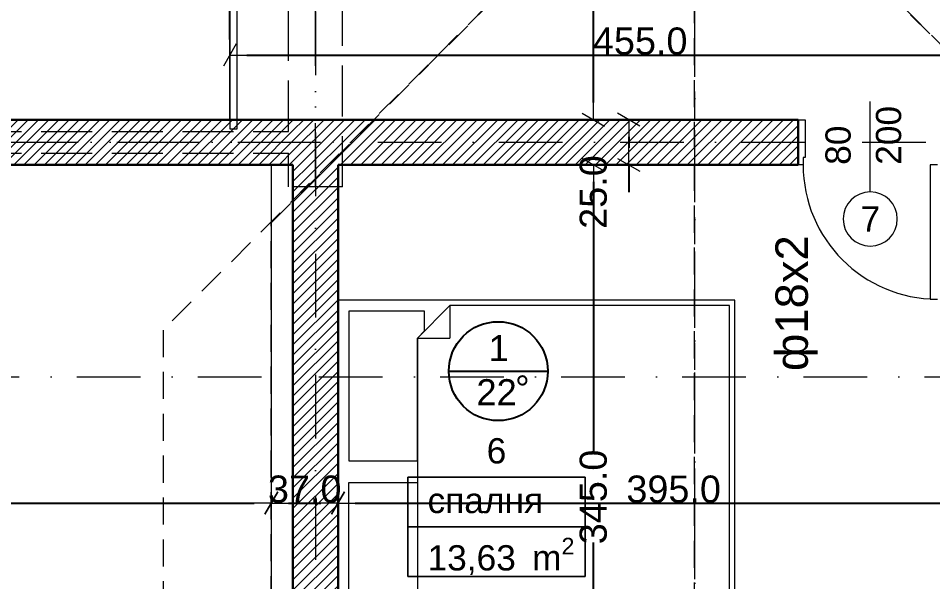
# Model space of a CAD drawing. Header units: centimetres. Extents: x 5906 to 32017, y -966 to 7982.
# Drawn here: x 21805 to 22312, y 4733 to 5046 of the extents above; entities that cross this region are included whole.
import ezdxf

# ---------------------------------------------------------------- set-up
doc = ezdxf.new("R2010")
doc.units = ezdxf.units.CM
doc.header["$MEASUREMENT"] = 0
for name, pattern in [('Dashed', [23.2, 15, -8.2]), ('Dot & Dashed', [67.027776, 35.277777, -17.638888, 0, -14.111111]), ('Hidden Line', [39.122222, 28.222222, -10.9])]:
    doc.linetypes.add(name, pattern=pattern)
for name, color, linetype in [('ARCH', 7, 'Continuous'), ('размери', 7, 'Continuous'), ('разрези', 7, 'Continuous')]:
    doc.layers.add(name, color=color, linetype=linetype)
for name, color, linetype, lineweight in [('fill_Pen_No__82', 253, 'Continuous', 13), ('греда_Pen_No__69', 111, 'Continuous', 13), ('греда_Pen_No__90', 132, 'Continuous', 13), ('Квадратура_Pen_No__5', 150, 'Continuous', 13), ('обзавеждане_Pen_No__4', 102, 'Continuous', 15), ('оси_Pen_No__4', 102, 'Continuous', 15), ('парапет_Pen_No__11', 171, 'Continuous', 13), ('плочи_Pen_No__41', 7, 'Continuous', 13), ('покрив_Pen_No__21', 7, 'Continuous', 13), ('разрези_Pen_No__85', 151, 'Continuous', 13), ('стени_Pen_No__1', 7, 'Continuous', 30), ('стени_Pen_No__3', 30, 'Continuous', 20), ('стени_Pen_No__43', 30, 'Continuous', 5), ('стени_Pen_No__7', 7, 'Continuous', 5)]:
    doc.layers.add(name, color=color, linetype=linetype, lineweight=lineweight)
doc.styles.add('GENERATED_STYLE_1', font='arial.ttf')
doc.styles.add('GENERATED_STYLE_148', font='arial.ttf')
doc.styles.add('GENERATED_STYLE_2', font='arial.ttf')
doc.dimstyles.new('GENERATED_STYLE__1', dxfattribs={"dimtxt": 15, "dimasz": 9.5, "dimexe": 0.18, "dimexo": 0.0625, "dimgap": 0, "dimtad": 1, "dimdec": 1, "dimzin": 0, "dimdsep": 46, "dimtxsty": 'GENERATED_STYLE_1', "dimblk": 'ARROWHEAD_2', "dimblk1": 'ARROWHEAD_2', "dimblk2": 'ARROWHEAD_2', "dimcen": 0.09, "dimse1": 1, "dimse2": 1, "dimclrd": 151, "dimclre": 151, "dimclrt": 7, "dimazin": 0, "dimtfac": 1, "dimtdec": 4, "dimtmove": 0, "dimatfit": 3, "dimfxl": 1, "dimtolj": 1, "dimtzin": 0, "dimarcsym": 0})
doc.dimstyles.new('GENERATED_STYLE__2', dxfattribs={"dimtxt": 15, "dimasz": 9.5, "dimexe": 0.18, "dimexo": 0.0625, "dimgap": 0, "dimtad": 1, "dimtih": 1, "dimtoh": 1, "dimdec": 1, "dimzin": 0, "dimdsep": 46, "dimtxsty": 'GENERATED_STYLE_1', "dimblk": 'ARROWHEAD_2', "dimblk1": 'ARROWHEAD_2', "dimblk2": 'ARROWHEAD_2', "dimcen": 0.09, "dimse1": 1, "dimse2": 1, "dimclrd": 151, "dimclre": 151, "dimclrt": 7, "dimazin": 0, "dimtfac": 1, "dimtdec": 4, "dimtmove": 0, "dimatfit": 3, "dimfxl": 1, "dimtolj": 1, "dimtzin": 0, "dimarcsym": 0})
pattern_1 = [(45, (14515.0536, 5268.689), (-2.8284271, 2.8284271), [])]

# ---------------------------------------------------------------- blocks, each defined once
blk = doc.blocks.new('ARROWHEAD_2')
at = {"color": 0, "linetype": 'Continuous', "lineweight": 0}
for p, q in [((-0.378, -0.655), (0.378, 0.655)), ((0, 0), (-1, 0))]:
    blk.add_line(p, q, dxfattribs=at)
blk = doc.blocks.new('*D688')
at = {"layer": 'DEFPOINTS', "color": 0, "linetype": 'Continuous', "transparency": 16777216}
for p in [(22001.57, 4964.37), (22123.52, 4964.37), (22179.5, 4619.37)]:
    blk.add_point(p, dxfattribs=at)
at = {"layer": 'размери', "color": 151, "linetype": 'Continuous', "lineweight": -2, "transparency": 16777216}
for p, q in [((22123.52, 4954.87), (22123.52, 4805.67)), ((22123.52, 4628.87), (22123.52, 4755.11))]:
    blk.add_line(p, q, dxfattribs=at)
at = {"layer": 'размери', "color": 151, "linetype": 'Continuous', "lineweight": -2, "transparency": 16777216, "xscale": 9.5, "yscale": 9.5, "zscale": 9.5}
for p, rotation in [((22123.52, 4964.37), 90), ((22123.52, 4619.37), 270)]:
    blk.add_blockref('ARROWHEAD_2', p, dxfattribs=dict(at, rotation=rotation))
at = {"layer": 'размери', "color": 7, "linetype": 'Continuous', "lineweight": 13, "transparency": 16777216, "insert": (22123.52, 4780.39), "char_height": 15, "attachment_point": 5, "rotation": 90, "style": 'GENERATED_STYLE_1'}
blk.add_mtext('\\A1;345.0', dxfattribs=at)
blk = doc.blocks.new('*D689')
at = {"layer": 'DEFPOINTS', "color": 0, "linetype": 'Continuous', "transparency": 16777216}
for p in [(22001.57, 4989.37), (22143.11, 4989.37), (22001.57, 4964.37)]:
    blk.add_point(p, dxfattribs=at)
at = {"layer": 'размери', "color": 151, "linetype": 'Continuous', "lineweight": -2, "transparency": 16777216}
for p, q in [((22143.11, 4979.87), (22143.11, 4973.87)), ((22143.11, 4964.37), (22143.11, 4949.29))]:
    blk.add_line(p, q, dxfattribs=at)
at = {"layer": 'размери', "color": 151, "linetype": 'Continuous', "lineweight": -2, "transparency": 16777216, "xscale": 9.5, "yscale": 9.5, "zscale": 9.5}
for p, rotation in [((22143.11, 4989.37), 90), ((22143.11, 4964.37), 270)]:
    blk.add_blockref('ARROWHEAD_2', p, dxfattribs=dict(at, rotation=rotation))
at = {"layer": 'размери', "color": 7, "linetype": 'Continuous', "lineweight": 13, "transparency": 16777216, "insert": (22123.52, 4949.29), "char_height": 15, "attachment_point": 5, "rotation": 90, "style": 'GENERATED_STYLE_1'}
blk.add_mtext('\\A1;25.0', dxfattribs=at)
blk = doc.blocks.new('*D690')
at = {"layer": 'DEFPOINTS', "color": 0, "linetype": 'Continuous', "transparency": 16777216}
for p in [(22001.57, 4989.37), (22143.11, 4989.37), (22001.57, 4964.37)]:
    blk.add_point(p, dxfattribs=at)
at = {"layer": 'размери', "color": 151, "linetype": 'Continuous', "lineweight": -2, "transparency": 16777216}
for p, q in [((22143.11, 4979.87), (22143.11, 4973.87)), ((22143.11, 4964.37), (22143.11, 4949.29))]:
    blk.add_line(p, q, dxfattribs=at)
at = {"layer": 'размери', "color": 151, "linetype": 'Continuous', "lineweight": -2, "transparency": 16777216, "xscale": 9.5, "yscale": 9.5, "zscale": 9.5}
for p, rotation in [((22143.11, 4989.37), 90), ((22143.11, 4964.37), 270)]:
    blk.add_blockref('ARROWHEAD_2', p, dxfattribs=dict(at, rotation=rotation))
at = {"layer": 'размери', "color": 7, "linetype": 'Continuous', "lineweight": 13, "transparency": 16777216, "insert": (22123.52, 4949.29), "char_height": 15, "attachment_point": 5, "rotation": 90, "style": 'GENERATED_STYLE_1'}
blk.add_mtext('\\A1;25.0', dxfattribs=at)
blk = doc.blocks.new('*D691')
at = {"layer": 'DEFPOINTS', "color": 0, "linetype": 'Continuous', "transparency": 16777216}
for p in [(22123.52, 5584.37), (22179.5, 5584.37), (22001.57, 4989.37)]:
    blk.add_point(p, dxfattribs=at)
at = {"layer": 'размери', "color": 151, "linetype": 'Continuous', "lineweight": -2, "transparency": 16777216}
for p, q in [((22123.52, 5574.87), (22123.52, 5300.67)), ((22123.52, 4998.87), (22123.52, 5250.11))]:
    blk.add_line(p, q, dxfattribs=at)
at = {"layer": 'размери', "color": 151, "linetype": 'Continuous', "lineweight": -2, "transparency": 16777216, "xscale": 9.5, "yscale": 9.5, "zscale": 9.5}
for p, rotation in [((22123.52, 5584.37), 90), ((22123.52, 4989.37), 270)]:
    blk.add_blockref('ARROWHEAD_2', p, dxfattribs=dict(at, rotation=rotation))
at = {"layer": 'размери', "color": 7, "linetype": 'Continuous', "lineweight": 13, "transparency": 16777216, "insert": (22123.52, 5275.39), "char_height": 15, "attachment_point": 5, "rotation": 90, "style": 'GENERATED_STYLE_1'}
blk.add_mtext('\\A1;595.0', dxfattribs=at)
blk = doc.blocks.new('*D702')
at = {"layer": 'DEFPOINTS', "color": 0, "linetype": 'Continuous', "transparency": 16777216}
for p in [(21922, 5199.95), (21202, 4989.37), (21922, 4989.37)]:
    blk.add_point(p, dxfattribs=at)
at = {"layer": 'размери', "color": 151, "linetype": 'Continuous', "lineweight": -2, "transparency": 16777216}
blk.add_line((21211.5, 5199.95), (21912.5, 5199.95), dxfattribs=at)
at = {"layer": 'размери', "color": 151, "linetype": 'Continuous', "lineweight": -2, "transparency": 16777216, "xscale": 9.5, "yscale": 9.5, "zscale": 9.5, "rotation": 180}
blk.add_blockref('ARROWHEAD_2', (21202, 5199.95), dxfattribs=at)
at = {"layer": 'размери', "color": 151, "linetype": 'Continuous', "lineweight": -2, "transparency": 16777216, "xscale": 9.5, "yscale": 9.5, "zscale": 9.5}
blk.add_blockref('ARROWHEAD_2', (21922, 5199.95), dxfattribs=at)
at = {"layer": 'размери', "color": 7, "linetype": 'Continuous', "lineweight": 13, "transparency": 16777216, "insert": (21573.4, 5207.61), "char_height": 15, "attachment_point": 5, "style": 'GENERATED_STYLE_1'}
blk.add_mtext('\\A1;720.0', dxfattribs=at)
blk = doc.blocks.new('*D703')
at = {"layer": 'DEFPOINTS', "color": 0, "linetype": 'Continuous', "transparency": 16777216}
for p in [(22377, 5417.34), (22377, 5199.95), (21922, 4989.37)]:
    blk.add_point(p, dxfattribs=at)
at = {"layer": 'размери', "color": 151, "linetype": 'Continuous', "lineweight": -2, "transparency": 16777216}
blk.add_line((21931.5, 5199.95), (22367.5, 5199.95), dxfattribs=at)
at = {"layer": 'размери', "color": 151, "linetype": 'Continuous', "lineweight": -2, "transparency": 16777216, "xscale": 9.5, "yscale": 9.5, "zscale": 9.5, "rotation": 180}
blk.add_blockref('ARROWHEAD_2', (21922, 5199.95), dxfattribs=at)
at = {"layer": 'размери', "color": 151, "linetype": 'Continuous', "lineweight": -2, "transparency": 16777216, "xscale": 9.5, "yscale": 9.5, "zscale": 9.5}
blk.add_blockref('ARROWHEAD_2', (22377, 5199.95), dxfattribs=at)
at = {"layer": 'размери', "color": 7, "linetype": 'Continuous', "lineweight": 13, "transparency": 16777216, "insert": (22138.02, 5207.61), "char_height": 15, "attachment_point": 5, "style": 'GENERATED_STYLE_1'}
blk.add_mtext('\\A1;455.0', dxfattribs=at)
blk = doc.blocks.new('*D714')
at = {"layer": 'DEFPOINTS', "color": 0, "linetype": 'Continuous', "transparency": 16777216}
for p in [(21502, 4818.6), (21945, 4776.99), (21945, 4767.37)]:
    blk.add_point(p, dxfattribs=at)
at = {"layer": 'размери', "color": 151, "linetype": 'Continuous', "lineweight": -2, "transparency": 16777216}
blk.add_line((21511.5, 4776.99), (21935.5, 4776.99), dxfattribs=at)
at = {"layer": 'размери', "color": 151, "linetype": 'Continuous', "lineweight": -2, "transparency": 16777216, "xscale": 9.5, "yscale": 9.5, "zscale": 9.5, "rotation": 180}
blk.add_blockref('ARROWHEAD_2', (21502, 4776.99), dxfattribs=at)
at = {"layer": 'размери', "color": 151, "linetype": 'Continuous', "lineweight": -2, "transparency": 16777216, "xscale": 9.5, "yscale": 9.5, "zscale": 9.5}
blk.add_blockref('ARROWHEAD_2', (21945, 4776.99), dxfattribs=at)
at = {"layer": 'размери', "color": 7, "linetype": 'Continuous', "lineweight": 13, "transparency": 16777216, "insert": (21734.9, 4784.65), "char_height": 15, "attachment_point": 5, "style": 'GENERATED_STYLE_1'}
blk.add_mtext('\\A1;443.0', dxfattribs=at)
blk = doc.blocks.new('*D715')
at = {"layer": 'DEFPOINTS', "color": 0, "linetype": 'Continuous', "transparency": 16777216}
for p in [(21982, 4804.37), (21982, 4776.99), (21945, 4767.37)]:
    blk.add_point(p, dxfattribs=at)
at = {"layer": 'размери', "color": 151, "linetype": 'Continuous', "lineweight": -2, "transparency": 16777216}
blk.add_line((21954.5, 4776.99), (21972.5, 4776.99), dxfattribs=at)
at = {"layer": 'размери', "color": 151, "linetype": 'Continuous', "lineweight": -2, "transparency": 16777216, "xscale": 9.5, "yscale": 9.5, "zscale": 9.5, "rotation": 180}
blk.add_blockref('ARROWHEAD_2', (21945, 4776.99), dxfattribs=at)
at = {"layer": 'размери', "color": 151, "linetype": 'Continuous', "lineweight": -2, "transparency": 16777216, "xscale": 9.5, "yscale": 9.5, "zscale": 9.5}
blk.add_blockref('ARROWHEAD_2', (21982, 4776.99), dxfattribs=at)
at = {"layer": 'размери', "color": 7, "linetype": 'Continuous', "lineweight": 13, "transparency": 16777216, "insert": (21963.5, 4784.65), "char_height": 15, "attachment_point": 5, "style": 'GENERATED_STYLE_1'}
blk.add_mtext('\\A1;37.0', dxfattribs=at)
blk = doc.blocks.new('*D716')
at = {"layer": 'DEFPOINTS', "color": 0, "linetype": 'Continuous', "transparency": 16777216}
for p in [(21982, 4804.37), (22377, 4776.99), (22377, 4739.37)]:
    blk.add_point(p, dxfattribs=at)
at = {"layer": 'размери', "color": 151, "linetype": 'Continuous', "lineweight": -2, "transparency": 16777216}
blk.add_line((21991.5, 4776.99), (22367.5, 4776.99), dxfattribs=at)
at = {"layer": 'размери', "color": 151, "linetype": 'Continuous', "lineweight": -2, "transparency": 16777216, "xscale": 9.5, "yscale": 9.5, "zscale": 9.5, "rotation": 180}
blk.add_blockref('ARROWHEAD_2', (21982, 4776.99), dxfattribs=at)
at = {"layer": 'размери', "color": 151, "linetype": 'Continuous', "lineweight": -2, "transparency": 16777216, "xscale": 9.5, "yscale": 9.5, "zscale": 9.5}
blk.add_blockref('ARROWHEAD_2', (22377, 4776.99), dxfattribs=at)
at = {"layer": 'размери', "color": 7, "linetype": 'Continuous', "lineweight": 13, "transparency": 16777216, "insert": (22168.02, 4784.65), "char_height": 15, "attachment_point": 5, "style": 'GENERATED_STYLE_1'}
blk.add_mtext('\\A1;395.0', dxfattribs=at)
blk = doc.blocks.new('*D752')
at = {"layer": 'DEFPOINTS', "color": 0, "linetype": 'Continuous', "transparency": 16777216}
for p in [(21177, 4964.37), (23032, 4494.36), (23032, 4277.9)]:
    blk.add_point(p, dxfattribs=at)
at = {"layer": 'размери', "color": 151, "linetype": 'Continuous', "lineweight": -2, "transparency": 16777216}
blk.add_line((21186.5, 4277.9), (23022.5, 4277.9), dxfattribs=at)
at = {"layer": 'размери', "color": 151, "linetype": 'Continuous', "lineweight": -2, "transparency": 16777216, "xscale": 9.5, "yscale": 9.5, "zscale": 9.5, "rotation": 180}
blk.add_blockref('ARROWHEAD_2', (21177, 4277.9), dxfattribs=at)
at = {"layer": 'размери', "color": 151, "linetype": 'Continuous', "lineweight": -2, "transparency": 16777216, "xscale": 9.5, "yscale": 9.5, "zscale": 9.5}
blk.add_blockref('ARROWHEAD_2', (23032, 4277.9), dxfattribs=at)
at = {"layer": 'размери', "color": 7, "linetype": 'Continuous', "lineweight": 13, "transparency": 16777216, "insert": (22104.49, 4285.56), "char_height": 15, "attachment_point": 5, "style": 'GENERATED_STYLE_1'}
blk.add_mtext('\\A1;1855.0', dxfattribs=at)
blk = doc.blocks.new('*D761')
at = {"layer": 'DEFPOINTS', "color": 0, "linetype": 'Continuous', "transparency": 16777216}
for p in [(23032, 6205.11), (21177, 4964.37), (23032, 4494.36)]:
    blk.add_point(p, dxfattribs=at)
at = {"layer": 'размери', "color": 151, "linetype": 'Continuous', "lineweight": -2, "transparency": 16777216}
blk.add_line((21186.5, 6205.11), (23022.5, 6205.11), dxfattribs=at)
at = {"layer": 'размери', "color": 151, "linetype": 'Continuous', "lineweight": -2, "transparency": 16777216, "xscale": 9.5, "yscale": 9.5, "zscale": 9.5, "rotation": 180}
blk.add_blockref('ARROWHEAD_2', (21177, 6205.11), dxfattribs=at)
at = {"layer": 'размери', "color": 151, "linetype": 'Continuous', "lineweight": -2, "transparency": 16777216, "xscale": 9.5, "yscale": 9.5, "zscale": 9.5}
blk.add_blockref('ARROWHEAD_2', (23032, 6205.11), dxfattribs=at)
at = {"layer": 'размери', "color": 7, "linetype": 'Continuous', "lineweight": 13, "transparency": 16777216, "insert": (22104.49, 6212.77), "char_height": 15, "attachment_point": 5, "style": 'GENERATED_STYLE_1'}
blk.add_mtext('\\A1;1855.0', dxfattribs=at)
blk = doc.blocks.new('*D822')
at = {"layer": 'DEFPOINTS', "color": 0, "linetype": 'Continuous', "transparency": 16777216}
for p in [(20747.53, 5969.37), (23032, 5969.37), (23032, 4494.36)]:
    blk.add_point(p, dxfattribs=at)
at = {"layer": 'размери', "color": 151, "linetype": 'Continuous', "lineweight": -2, "transparency": 16777216}
for p, q in [((20747.53, 5959.87), (20747.53, 5262.26)), ((20747.53, 4503.86), (20747.53, 5201.45))]:
    blk.add_line(p, q, dxfattribs=at)
at = {"layer": 'размери', "color": 151, "linetype": 'Continuous', "lineweight": -2, "transparency": 16777216, "xscale": 9.5, "yscale": 9.5, "zscale": 9.5}
for p, rotation in [((20747.53, 5969.37), 90), ((20747.53, 4494.36), 270)]:
    blk.add_blockref('ARROWHEAD_2', p, dxfattribs=dict(at, rotation=rotation))
at = {"layer": 'размери', "color": 7, "linetype": 'Continuous', "lineweight": 13, "transparency": 16777216, "insert": (20747.53, 5231.86), "char_height": 15, "attachment_point": 5, "rotation": 90, "style": 'GENERATED_STYLE_1'}
blk.add_mtext('\\A1;1475.0', dxfattribs=at)
blk = doc.blocks.new('*D868')
at = {"layer": 'DEFPOINTS', "color": 0, "linetype": 'Continuous', "transparency": 16777216}
for p in [(22377, 5025.2), (21922, 4989.37), (22377, 4989.37)]:
    blk.add_point(p, dxfattribs=at)
at = {"layer": 'размери', "color": 151, "linetype": 'Continuous', "lineweight": -2, "transparency": 16777216}
blk.add_line((21931.5, 5025.2), (22367.5, 5025.2), dxfattribs=at)
at = {"layer": 'размери', "color": 151, "linetype": 'Continuous', "lineweight": -2, "transparency": 16777216, "xscale": 9.5, "yscale": 9.5, "zscale": 9.5, "rotation": 180}
blk.add_blockref('ARROWHEAD_2', (21922, 5025.2), dxfattribs=at)
at = {"layer": 'размери', "color": 151, "linetype": 'Continuous', "lineweight": -2, "transparency": 16777216, "xscale": 9.5, "yscale": 9.5, "zscale": 9.5}
blk.add_blockref('ARROWHEAD_2', (22377, 5025.2), dxfattribs=at)
at = {"layer": 'размери', "color": 7, "linetype": 'Continuous', "lineweight": 13, "transparency": 16777216, "insert": (22149.46, 5032.86), "char_height": 15, "attachment_point": 5, "style": 'GENERATED_STYLE_1'}
blk.add_mtext('\\A1;455.0', dxfattribs=at)
blk = doc.blocks.new('Cutting Plane_2', base_point=(7664.71, -1145.96))
at = {"layer": 'разрези_Pen_No__85', "color": 151, "linetype": 'Dot & Dashed', "lineweight": 13}
blk.add_line((7664.71, -1125.96), (7664.71, 1143.86), dxfattribs=at)

msp = doc.modelspace()

# ---------------------------------------------------------------- hatches: boundary and pattern name
at = {"layer": 'fill_Pen_No__82', "linetype": 'Continuous', "lineweight": 13}
h = msp.add_hatch(dxfattribs=at)
h.set_pattern_fill('COMMON_BRICK', color=253, style=0, pattern_type=2)
h.set_pattern_definition(pattern_1)
h.paths.add_polyline_path([(21956.996, 4989.368), (21201.996, 4989.368), (21201.996, 4964.368), (21956.996, 4964.368)])
h = msp.add_hatch(dxfattribs=at)
h.set_pattern_fill('COMMON_BRICK', color=253, style=0, pattern_type=2)
h.set_pattern_definition(pattern_1)
h.paths.add_polyline_path([(21956.996, 4964.368), (21981.996, 4964.368), (21981.996, 4989.368)])
h = msp.add_hatch(dxfattribs=at)
h.set_pattern_fill('COMMON_BRICK', color=253, style=0, pattern_type=2)
h.set_pattern_definition(pattern_1)
h.paths.add_polyline_path([(21956.996, 4989.368), (21956.996, 4964.368), (21981.996, 4989.368)])
h = msp.add_hatch(dxfattribs=at)
h.set_pattern_fill('COMMON_BRICK', color=253, style=0, pattern_type=2)
h.set_pattern_definition(pattern_1)
h.paths.add_polyline_path([(21981.996, 4964.368), (22021.148, 4964.368), (22021.148, 4989.368), (21981.996, 4989.368)])
h = msp.add_hatch(dxfattribs=at)
h.set_pattern_fill('COMMON_BRICK', color=253, style=0, pattern_type=2)
h.set_pattern_definition(pattern_1)
h.paths.add_polyline_path([(22021.148, 4964.368), (22236.992, 4964.368), (22236.992, 4989.368), (22021.148, 4989.368)])
h = msp.add_hatch(dxfattribs=at)
h.set_pattern_fill('COMMON_BRICK', color=253, style=0, pattern_type=2)
h.set_pattern_definition(pattern_1)
h.paths.add_polyline_path([(21981.996, 4619.368), (21981.996, 4964.368), (21956.996, 4964.368), (21956.996, 4619.368)])

# ---------------------------------------------------------------- linework, layer by layer
at = {"layer": 'ARCH', "linetype": 'ByBlock'}
msp.add_line((22043.365, 4850.075), (22098.199, 4850.075), dxfattribs=at)
msp.add_circle((22070.782, 4850.075), 27.417, dxfattribs=at)
at = {"layer": 'греда_Pen_No__69', "color": 111, "linetype": 'Dot & Dashed', "lineweight": 13}
for p, q in [((21969.496, 4952.095), (21969.496, 5286.868)), ((20919.496, 4976.868), (21981.996, 4976.868))]:
    msp.add_line(p, q, dxfattribs=at)
at = {"layer": 'греда_Pen_No__90', "color": 132, "linetype": 'Hidden Line', "lineweight": 13}
for p, q in [((21954.496, 4982.868), (21954.496, 5100.868)), ((21984.496, 4952.095), (21984.496, 5100.868)), ((21504.496, 4982.868), (21954.496, 4982.868)), ((21504.496, 4970.868), (21954.496, 4970.868)), ((21954.496, 4952.095), (21954.496, 4970.868)), ((21984.496, 4952.095), (21954.496, 4952.095))]:
    msp.add_line(p, q, dxfattribs=at)
at = {"layer": 'Квадратура_Pen_No__5', "color": 150, "linetype": 'Continuous', "lineweight": 13}
for p, q in [((22119.018, 4791.405), (22020.596, 4791.405)), ((22020.596, 4791.405), (22020.596, 4736.405)), ((22020.596, 4791.405), (22119.018, 4791.405)), ((22020.596, 4763.905), (22020.596, 4791.405)), ((22119.018, 4736.405), (22119.018, 4791.405)), ((22119.018, 4791.405), (22119.018, 4763.905)), ((22119.018, 4763.905), (22020.596, 4763.905)), ((22020.596, 4763.905), (22119.018, 4763.905)), ((22020.596, 4736.405), (22020.596, 4763.905)), ((22119.018, 4763.905), (22119.018, 4736.405)), ((22020.596, 4736.405), (22119.018, 4736.405)), ((22119.018, 4736.405), (22020.596, 4736.405))]:
    msp.add_line(p, q, dxfattribs=at)
at = {"layer": 'обзавеждане_Pen_No__4', "color": 102, "linetype": 'Continuous', "lineweight": 15}
for p in [(22043.996, 4886.368), (22025.996, 4868.368)]:
    msp.add_line(p, (22043.996, 4868.368), dxfattribs=at)
for points in [[(22201.996, 4699.368), (22201.996, 4889.368), (21981.996, 4889.368), (21981.996, 4699.368)], [(22025.996, 4800.368), (22025.996, 4868.368), (22029.996, 4872.368), (22029.996, 4883.368), (21987.996, 4883.368), (21987.996, 4800.368)], [(22198.996, 4702.368), (22198.996, 4886.368), (22043.996, 4886.368), (22025.996, 4868.368), (22025.996, 4720.368), (22043.996, 4702.368)], [(22025.996, 4788.368), (22025.996, 4720.368), (22029.996, 4716.368), (22029.996, 4705.368), (21987.996, 4705.368), (21987.996, 4788.368)]]:
    msp.add_lwpolyline(points, close=True, dxfattribs=at)
at = {"layer": 'оси_Pen_No__4', "color": 102, "linetype": 'Dot & Dashed', "lineweight": 15}
for p, q in [((21969.496, 5049.358), (21969.496, 4142.729)), ((20661.488, 4976.868), (23330.97, 4976.868)), ((20964.491, 4846.868), (23330.97, 4846.868))]:
    msp.add_line(p, q, dxfattribs=at)
at = {"layer": 'парапет_Pen_No__11', "color": 171, "linetype": 'Continuous', "lineweight": 13}
for p, q in [((21921.996, 5494.368), (21921.996, 4989.368)), ((21925.996, 4989.368), (21925.996, 5494.368)), ((21921.996, 4989.368), (21921.996, 4984.368)), ((21925.996, 4984.368), (21925.996, 4989.368)), ((21921.996, 4984.368), (21925.996, 4984.368))]:
    msp.add_line(p, q, dxfattribs=at)
at = {"layer": 'плочи_Pen_No__41', "color": 7, "linetype": 'Continuous', "lineweight": 13}
msp.add_lwpolyline([(21201.996, 5584.368), (21201.996, 4989.368), (21464.996, 4989.368), (21921.996, 4989.368), (21921.592, 5167.395), (21921.996, 5494.368), (21922.026, 5584.368), (21464.996, 5584.368)], close=True, dxfattribs=at)
at = {"layer": 'покрив_Pen_No__21', "color": 7, "linetype": 'Dashed', "lineweight": 13}
msp.add_lwpolyline([(20919.496, 5286.868), (20919.496, 4862.368), (21139.497, 4862.368), (21139.497, 4532.365), (21994, 4532.365), (21994, 4582.368), (21944.996, 4582.368), (21944.996, 4932.321), (22179.765, 5167.512), (22413.549, 4933.475), (22414.357, 4582.368), (22344.996, 4582.372), (22344.986, 4392.363), (23133.997, 4392.363), (23133.987, 5286.868)], dxfattribs=at)
for points in [[(21884.995, 4872.865), (21884.995, 4532.365), (22179.496, 4532.365), (22179.496, 5167.413)], [(22473.996, 4872.865), (22179.496, 5167.413), (22179.496, 4532.365), (22473.996, 4532.365)]]:
    msp.add_lwpolyline(points, close=True, dxfattribs=at)
at = {"layer": 'стени_Pen_No__1', "color": 7, "linetype": 'Continuous', "lineweight": 30}
for p, q in [((22236.992, 4964.368), (22236.992, 4989.368)), ((22236.992, 4964.368), (22236.992, 4989.368)), ((22236.992, 4964.368), (22236.992, 4989.368)), ((21501.996, 4964.368), (21956.996, 4964.368)), ((21956.996, 4952.368), (21956.996, 4964.368)), ((21956.996, 4952.368), (21956.996, 4964.368)), ((21956.996, 4952.368), (21956.996, 4729.389))]:
    msp.add_line(p, q, dxfattribs=at)
for points in [[(21981.996, 4989.368), (21201.996, 4989.368)], [(22021.148, 4989.368), (21981.996, 4989.368)], [(22236.992, 4989.368), (22021.148, 4989.368)], [(21981.996, 4619.368), (21981.996, 4964.368)], [(21981.996, 4964.368), (22021.148, 4964.368)], [(22021.148, 4964.368), (22236.992, 4964.368)]]:
    msp.add_lwpolyline(points, dxfattribs=at)
at = {"layer": 'стени_Pen_No__3', "color": 30, "linetype": 'Continuous', "lineweight": 20}
msp.add_lwpolyline([(21944.996, 4964.368), (21944.996, 4729.389)], dxfattribs=at)
at = {"layer": 'стени_Pen_No__43', "color": 30, "linetype": 'Continuous', "lineweight": 5}
for p, q in [((22236.992, 4964.368), (22236.992, 4989.368)), ((22236.992, 4989.368), (22240.992, 4989.368)), ((22240.992, 4989.368), (22240.992, 4968.368)), ((22240.992, 4968.368), (22239.792, 4968.368)), ((22239.792, 4968.368), (22239.792, 4964.368)), ((22239.792, 4964.368), (22236.992, 4964.368)), ((22314.192, 4964.368), (22310.192, 4964.368)), ((22310.192, 4964.368), (22310.192, 4889.968)), ((22310.192, 4889.968), (22314.192, 4889.968))]:
    msp.add_line(p, q, dxfattribs=at)
at = {"layer": 'стени_Pen_No__7', "color": 7, "linetype": 'Continuous', "lineweight": 5}
msp.add_line((22276.992, 4949.368), (22276.992, 4999.368), dxfattribs=at)
msp.add_lwpolyline([(22261.992, 4934.368, 1), (22291.992, 4934.368, 1)], format="xyb", close=True, dxfattribs=at)
msp.add_arc((22314.192, 4964.368), 74.4, 180, 270, dxfattribs=at)

# ---------------------------------------------------------------- block references
at = {"layer": 'разрези', "color": 151, "lineweight": 13}
msp.add_blockref('Cutting Plane_2', (22179.765, 4122.729), dxfattribs=at)

# ---------------------------------------------------------------- texts
at = {"layer": 'ARCH', "linetype": 'ByBlock', "style": 'GENERATED_STYLE_148'}
msp.add_text('ф18х2', height=18, rotation=90, dxfattribs=at).set_placement((22242.422, 4850.162))
for s, p in [('1', (22065.468, 4855.623)), ('°', (22080.146, 4833.254)), ('22', (22058.686, 4831.235))]:
    msp.add_text(s, height=14.4, dxfattribs=at).set_placement(p)
at = {"layer": 'Квадратура_Pen_No__5', "color": 150, "linetype": 'Continuous', "lineweight": 13, "char_height": 14, "style": 'GENERATED_STYLE_2'}
for s, insert, attachment_point in [('\\A1;{\\pqc;\\pt0;\\fArial|b0|i0|c0|p0;\\W1.000000;6}', (22069.807, 4812.955), 2), ('\\A1;{\\pql;\\pt0;\\fArial|b0|i0|c0|p0;\\W1.000000;спалня}', (22031.596, 4785.455), 1), ('\\A1;{\\pql;\\pt0,460;\\fArial|b0|i0|c0|p0;\\W1.000000;13,63\\fArial|b0|i0|c0|p0;\\W1.000000;\\A1{\\H.66x;\\S^  ;}\\fArial|b0|i0|c0|p0;\\W1.000000; m\\fArial|b0|i0|c0|p0;\\W1.000000;\\A1{\\H.66x;\\S2^  ;}}', (22031.596, 4757.755), 1)]:
    msp.add_mtext(s, dxfattribs=dict(at, insert=insert, attachment_point=attachment_point))
at = {"layer": 'стени_Pen_No__7', "color": 7, "linetype": 'Continuous', "lineweight": 5, "char_height": 14, "attachment_point": 7, "rotation": 90, "style": 'GENERATED_STYLE_2'}
for s, insert in [('\\A1;{\\pql;\\pt0;\\fArial|b0|i0|c0|p0;\\W1.000000;200\\fArial|b0|i0|c0|p0;\\W1.000000;\\A1{\\H.66x;\\S^  ;}\\fArial|b0|i0|c0|p0;\\W1.000000;\\fArial|b0|i0|c0|p0;\\W1.000000;}', (22298.226, 4964.368)), ('\\A1;{\\pql;\\pt0;\\fArial|b0|i0|c0|p0;\\W1.000000;80\\fArial|b0|i0|c0|p0;\\W1.000000;\\A1{\\H.66x;\\S^  ;}\\fArial|b0|i0|c0|p0;\\W1.000000;\\fArial|b0|i0|c0|p0;\\W1.000000;}', (22270.226, 4964.368))]:
    msp.add_mtext(s, dxfattribs=dict(at, insert=insert))
at = {"layer": 'стени_Pen_No__7', "color": 7, "linetype": 'Continuous', "lineweight": 5, "insert": (22271.653, 4927.368), "char_height": 14, "attachment_point": 7, "style": 'GENERATED_STYLE_2'}
msp.add_mtext('\\A1;{\\pql;\\pt0;\\fArial|b0|i0|c0|p0;\\W1.000000;7\\fArial|b0|i0|c0|p0;\\W1.000000;\\fArial|b0|i0|c0|p0;\\W1.000000;\\fArial|b0|i0|c0|p0;\\W1.000000;}', dxfattribs=at)

# ---------------------------------------------------------------- dimensions: what is measured, and where the dimension line sits
at = {"layer": 'размери', "color": 151, "linetype": 'Continuous', "lineweight": 13}
for base, p1, p2, picture, middle in [((23031.996, 6205.108), (21176.996, 4964.368), (23031.996, 4494.363), '*D761', (22104.488, 6205.108)), ((22376.996, 5199.947), (21921.996, 4989.368), (22376.996, 5417.339), '*D703', (22138.017, 5199.947)), ((21921.996, 5199.947), (21201.996, 4989.368), (21921.996, 4989.368), '*D702', (21573.399, 5199.947)), ((22376.996, 5025.2), (21921.996, 4989.368), (22376.996, 4989.368), '*D868', (22149.458, 5025.2)), ((23031.996, 4277.903), (21176.996, 4964.368), (23031.996, 4494.363), '*D752', (22104.488, 4277.903)), ((21944.996, 4776.99), (21501.996, 4818.602), (21944.996, 4767.368), '*D714', (21734.899, 4776.99)), ((21981.996, 4776.99), (21944.996, 4767.368), (21981.996, 4804.368), '*D715', (21963.496, 4776.99)), ((22376.996, 4776.99), (21981.996, 4804.368), (22376.996, 4739.368), '*D716', (22168.017, 4776.99))]:
    dim = msp.add_linear_dim(base=base, p1=p1, p2=p2, dimstyle='GENERATED_STYLE__2', dxfattribs=at)
    dim.commit()
    dim.dimension.update_dxf_attribs({"geometry": picture, "text_midpoint": middle, "dimtype": 160})
for base, p1, p2, picture, middle in [((20747.531, 5969.368), (23031.996, 4494.363), (23031.996, 5969.368), '*D822', (20747.531, 5231.858)), ((22123.523, 5584.368), (22001.572, 4989.368), (22179.496, 5584.368), '*D691', (22123.523, 5275.389)), ((22143.107, 4989.368), (22001.572, 4964.368), (22001.572, 4989.368), '*D689', (22123.523, 4949.289)), ((22143.107, 4989.368), (22001.572, 4964.368), (22001.572, 4989.368), '*D690', (22123.523, 4949.289)), ((22123.523, 4964.368), (22179.496, 4619.368), (22001.572, 4964.368), '*D688', (22123.523, 4780.389))]:
    dim = msp.add_linear_dim(base=base, p1=p1, p2=p2, angle=90, dimstyle='GENERATED_STYLE__1', dxfattribs=at)
    dim.commit()
    dim.dimension.update_dxf_attribs({"geometry": picture, "text_midpoint": middle, "dimtype": 160, "text_rotation": 90})

doc.saveas('drawing.dxf')
